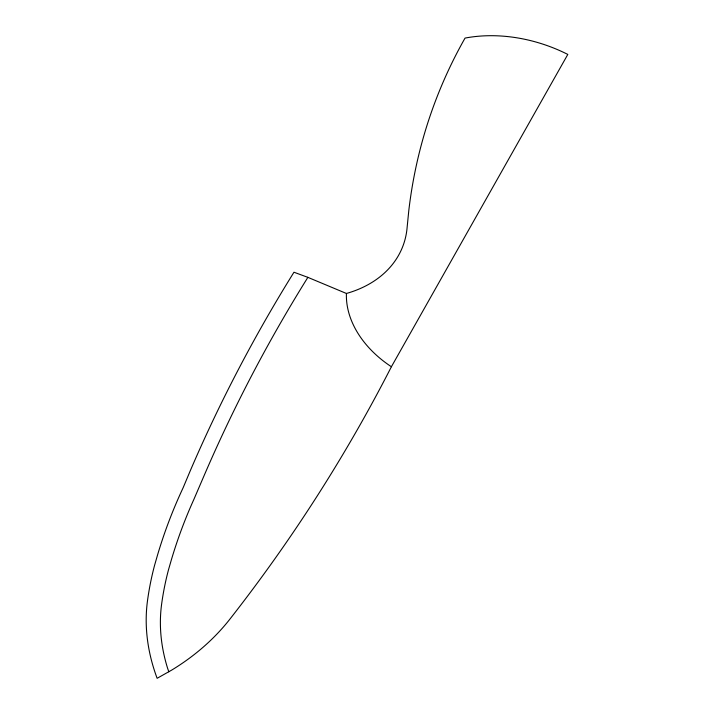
<?xml version="1.0" encoding="UTF-8"?>
<svg xmlns="http://www.w3.org/2000/svg" width="714" height="714" viewBox="0 0 714 714"><rect width="100%" height="100%" fill="white"/><g stroke="black" fill="none" stroke-linecap="round" stroke-linejoin="round"><path stroke-width="1.07" d="M307.796 277.327L293.963 272.23A2727.989 2001.61 21.2 0 0 190.361 470.544L183.159 487.698A893.901 655.88 21.2 0 0 157.642 554.662L154.599 565.247A526.682 386.444 21.2 0 0 147.512 600.599A251.337 184.408 21.2 0 0 157.125 678.3L171.592 670.16A342.541 251.337 21.2 0 0 230.577 618.262A2832.349 2078.177 21.2 0 0 391.397 366.746A99.3 72.855 21.2 0 1 346.424 293.472L307.796 277.327L306.984 278.79A2713.798 1991.194 21.2 0 0 203.901 476.095L193.913 499.318A879.264 645.144 21.2 0 0 171.503 559.357L168.513 569.718A511.322 375.171 21.2 0 0 161.641 604.008A236.852 173.788 21.2 0 0 167.522 668.018L168.816 671.785M391.397 366.746L567.808 54.425A130.466 95.73 21.2 0 0 465.046 38.083A840.066 616.378 21.2 0 0 408.801 210.514L407.141 227.248A125.271 91.919 21.2 0 1 346.424 293.472"/></g></svg>
